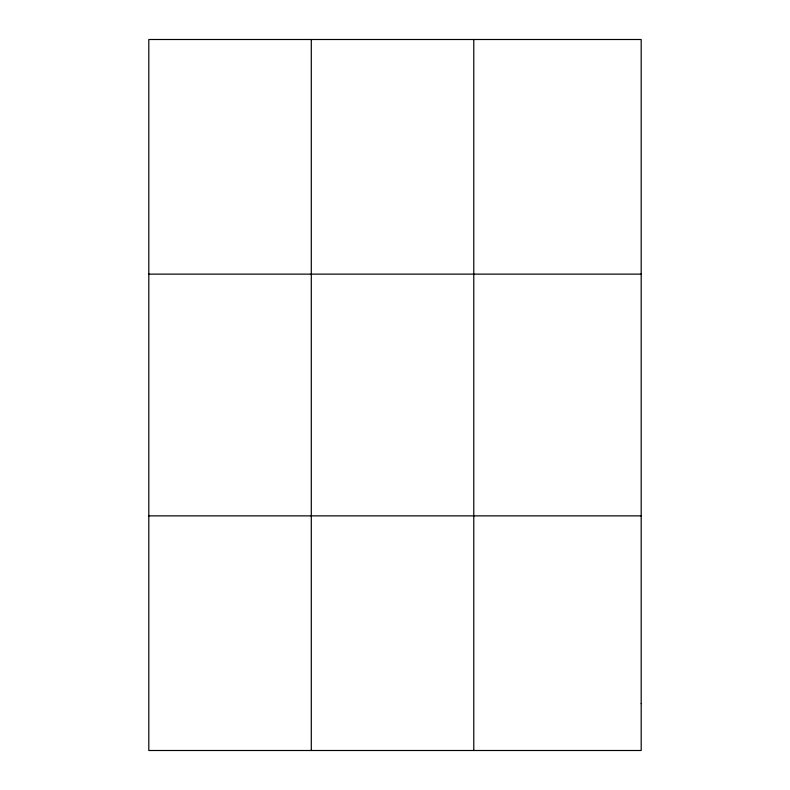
<?xml version="1.0" encoding="UTF-8"?>
<svg xmlns="http://www.w3.org/2000/svg" width="790" height="790" viewBox="0 0 790 790"><rect width="100%" height="100%" fill="white"/><g stroke="black" fill="none" stroke-linecap="round" stroke-linejoin="round"><path stroke-width="1.19" d="M311.3 750.5L311.3 39.5M473.783 750.5L473.783 39.5M148.806 274.13L641.194 274.13M148.806 515.87L641.194 515.87M641.194 703.574L641.194 750.5L148.806 750.5L148.806 39.5L641.194 39.5L641.194 703.574"/></g></svg>
